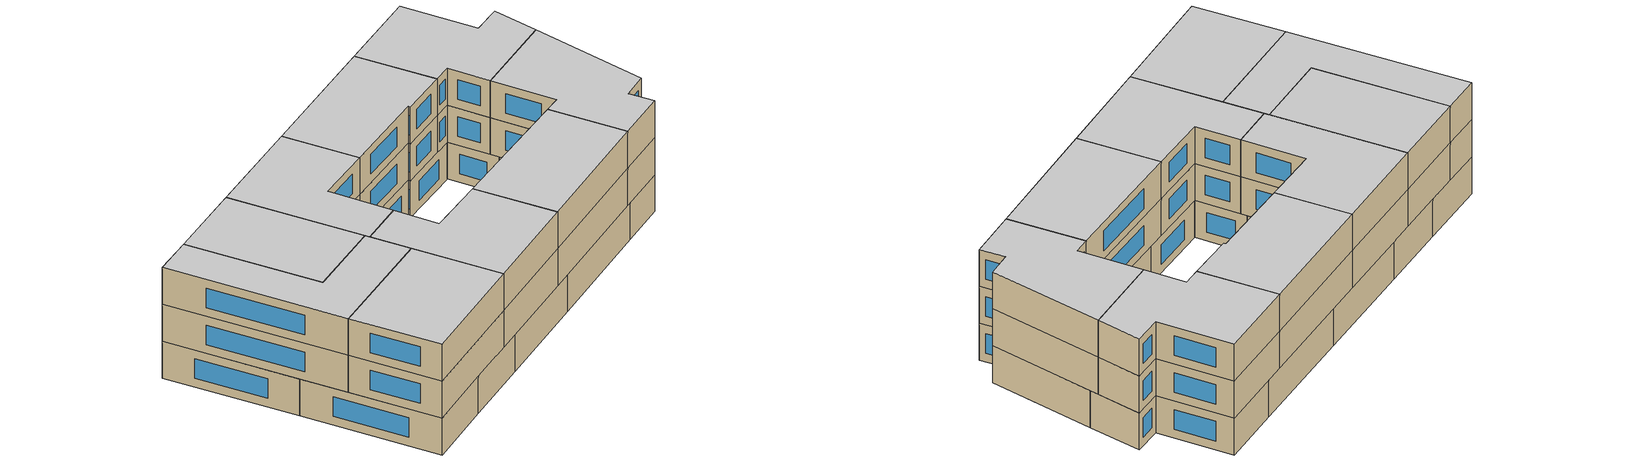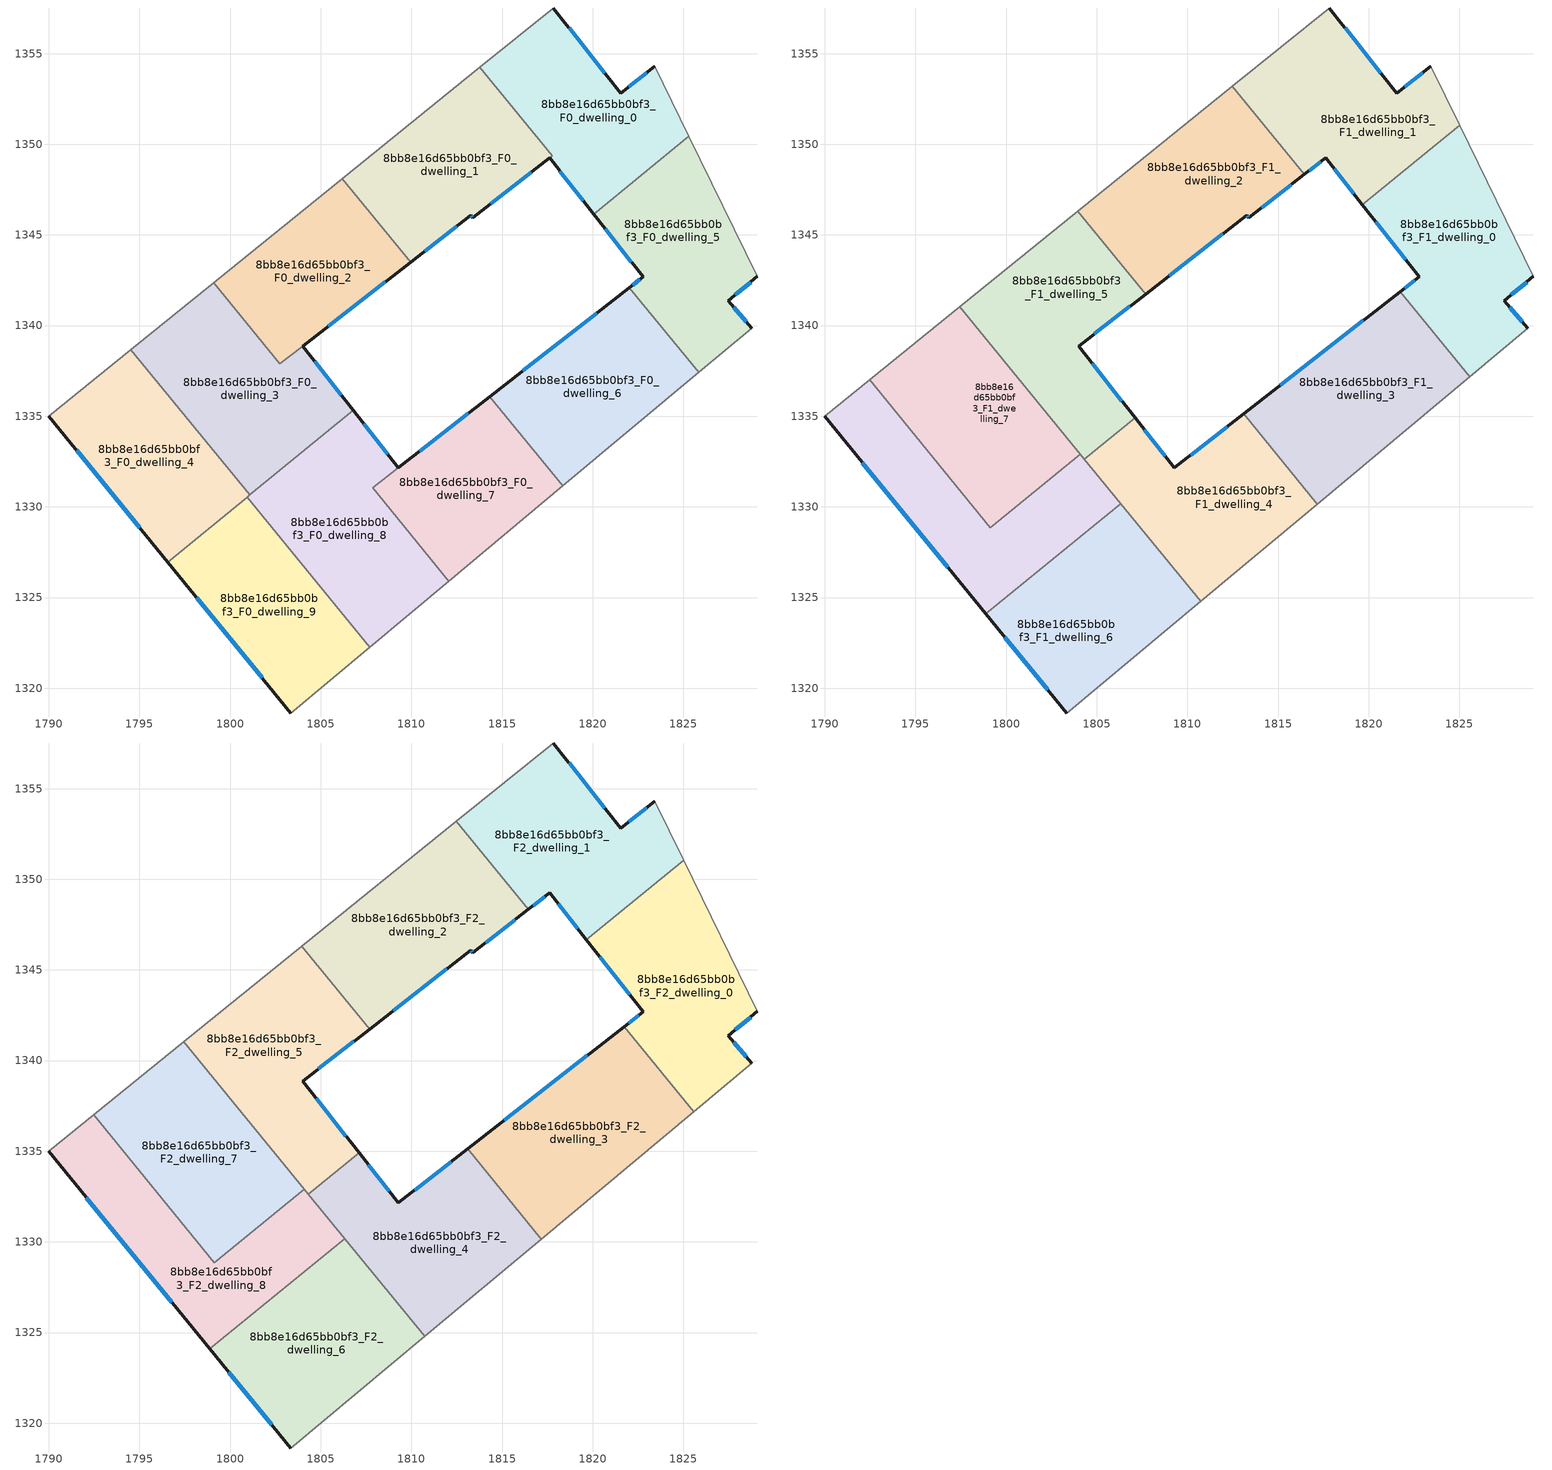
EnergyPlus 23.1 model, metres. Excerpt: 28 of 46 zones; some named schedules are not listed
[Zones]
8bb8e16d65bb0bf3_F0_dwelling_0
 floor ground (EU_floor_Construction): 1823.41,1354.31 1825.31,1350.44 1820.05,1346.15 1817.62,1349.25 1817.76,1349.35 1813.77,1354.24 1817.83,1357.51 1821.54,1352.82 z0
 wall outside (EU_wall_Construction): 1823.41,1354.31 1821.54,1352.82 1817.83,1357.51 / 1817.62,1349.25 1820.05,1346.15 z0:3
 wall to 8bb8e16d65bb0bf3_F0_dwelling_1 (EU_wall_Construction): 1813.77,1354.24 1817.76,1349.35 1817.62,1349.25 z0:3
 wall adiabatic (EU_wall_Construction): 1817.83,1357.51 1813.77,1354.24 / 1825.31,1350.44 1823.41,1354.31 z0:3
 wall to 8bb8e16d65bb0bf3_F0_dwelling_5 (EU_wall_Construction): 1820.05,1346.15 1825.31,1350.44 z0:3
 window (EU_Window_Construction): 1820.67,1353.92 1818.7,1356.41 / 1822.97,1353.96 1821.98,1353.17 / 1818.19,1348.52 1819.48,1346.88 z0.7:2.3
8bb8e16d65bb0bf3_F0_dwelling_1
 floor ground (EU_floor_Construction): 1813.77,1354.24 1817.76,1349.35 1817.62,1349.25 1813.38,1345.94 1813.27,1346.09 1809.96,1343.5 1806.2,1348.11 z0
 wall outside (EU_wall_Construction): 1809.96,1343.5 1813.27,1346.09 1813.38,1345.94 1817.62,1349.24 z0:3
 wall to 8bb8e16d65bb0bf3_F0_dwelling_2 (EU_wall_Construction): 1806.2,1348.11 1809.96,1343.5 z0:3
 wall adiabatic (EU_wall_Construction): 1813.77,1354.24 1806.2,1348.11 z0:3
 window (EU_Window_Construction): 1814.38,1346.71 1816.62,1348.47 / 1813.3,1346.05 1813.36,1345.97 / 1810.74,1344.11 1812.49,1345.48 z0.7:2.3
8bb8e16d65bb0bf3_F0_dwelling_2
 floor ground (EU_floor_Construction): 1806.2,1348.11 1809.96,1343.5 1804.01,1338.86 1802.75,1337.89 1799.09,1342.36 z0
 wall outside (EU_wall_Construction): 1804.01,1338.86 1809.96,1343.5 z0:3
 wall adiabatic (EU_wall_Construction): 1806.2,1348.11 1799.09,1342.36 z0:3
 wall to 8bb8e16d65bb0bf3_F0_dwelling_3 (EU_wall_Construction): 1799.09,1342.36 1802.75,1337.89 1804.01,1338.86 z0:3
 window (EU_Window_Construction): 1805.41,1339.95 1808.56,1342.41 z0.7:2.3
8bb8e16d65bb0bf3_F0_dwelling_3
 floor ground (EU_floor_Construction): 1804.01,1338.86 1806.8,1335.32 1801.09,1330.66 1794.53,1338.68 1799.09,1342.36 1802.75,1337.88 z0
 wall outside (EU_wall_Construction): 1806.8,1335.32 1804.01,1338.86 z0:3
 wall to 8bb8e16d65bb0bf3_F0_dwelling_4 (EU_wall_Construction): 1794.53,1338.68 1801.09,1330.66 z0:3
 wall adiabatic (EU_wall_Construction): 1799.09,1342.36 1794.53,1338.68 z0:3
 wall to 8bb8e16d65bb0bf3_F0_dwelling_8 (EU_wall_Construction): 1801.09,1330.66 1806.8,1335.32 z0:3
 window (EU_Window_Construction): 1806.14,1336.15 1804.66,1338.03 z0.7:2.3
 ceiling adiabatic (EU_roof_Construction): 1803.99,1333.03 1797.45,1341.03 1794.54,1338.68 1801.09,1330.66 z3
8bb8e16d65bb0bf3_F0_dwelling_4
 floor ground (EU_floor_Construction): 1794.53,1338.68 1801.09,1330.66 1800.94,1330.54 1796.56,1326.96 1789.99,1335 z0
 wall outside (EU_wall_Construction): 1789.99,1335 1796.56,1326.96 z0:3
 wall adiabatic (EU_wall_Construction): 1794.53,1338.68 1789.99,1335 z0:3
 wall to 8bb8e16d65bb0bf3_F0_dwelling_9 (EU_wall_Construction): 1796.56,1326.96 1800.94,1330.54 z0:3
 wall to 8bb8e16d65bb0bf3_F0_dwelling_8 (EU_wall_Construction): 1800.94,1330.54 1801.09,1330.66 z0:3
 window (EU_Window_Construction): 1791.53,1333.11 1795.02,1328.85 z0.7:2.3
8bb8e16d65bb0bf3_F0_dwelling_5
 floor ground (EU_floor_Construction): 1825.31,1350.44 1829.09,1342.71 1827.48,1341.37 1828.76,1339.84 1825.85,1337.41 1822.03,1342.09 1822.78,1342.68 1820.05,1346.15 z0
 wall outside (EU_wall_Construction): 1820.05,1346.15 1822.78,1342.68 1822.03,1342.09 / 1828.76,1339.84 1827.48,1341.37 1829.09,1342.71 z0:3
 wall to 8bb8e16d65bb0bf3_F0_dwelling_6 (EU_wall_Construction): 1822.03,1342.09 1825.85,1337.41 z0:3
 wall adiabatic (EU_wall_Construction): 1829.09,1342.71 1825.31,1350.44 / 1825.85,1337.41 1828.76,1339.84 z0:3
 window (EU_Window_Construction): 1822.6,1342.54 1822.2,1342.23 / 1820.69,1345.34 1822.14,1343.5 / 1827.86,1341.69 1828.71,1342.4 / 1828.46,1340.2 1827.78,1341.01 z0.7:2.3
8bb8e16d65bb0bf3_F0_dwelling_6
 floor ground (EU_floor_Construction): 1822.03,1342.09 1825.85,1337.41 1818.35,1331.15 1814.33,1336.08 z0
 wall outside (EU_wall_Construction): 1822.03,1342.09 1814.33,1336.08 z0:3
 wall adiabatic (EU_wall_Construction): 1818.35,1331.15 1825.85,1337.41 z0:3
 wall to 8bb8e16d65bb0bf3_F0_dwelling_7 (EU_wall_Construction): 1814.33,1336.08 1818.35,1331.15 z0:3
 window (EU_Window_Construction): 1820.22,1340.68 1816.13,1337.5 z0.7:2.3
8bb8e16d65bb0bf3_F0_dwelling_7
 floor ground (EU_floor_Construction): 1814.33,1336.08 1818.35,1331.15 1812.07,1325.9 1807.87,1331.04 z0
 wall outside (EU_wall_Construction): 1814.33,1336.08 1809.29,1332.15 z0:3
 wall to 8bb8e16d65bb0bf3_F0_dwelling_8 (EU_wall_Construction): 1809.29,1332.15 1807.87,1331.04 1812.07,1325.9 z0:3
 wall adiabatic (EU_wall_Construction): 1812.07,1325.9 1818.35,1331.15 z0:3
 window (EU_Window_Construction): 1813.14,1335.16 1810.47,1333.08 z0.7:2.3
8bb8e16d65bb0bf3_F0_dwelling_8
 floor ground (EU_floor_Construction): 1809.29,1332.15 1807.87,1331.04 1812.07,1325.9 1807.7,1322.26 1800.94,1330.54 1806.8,1335.32 z0
 wall outside (EU_wall_Construction): 1809.29,1332.15 1806.8,1335.32 z0:3
 wall adiabatic (EU_wall_Construction): 1807.7,1322.26 1812.07,1325.9 z0:3
 wall to 8bb8e16d65bb0bf3_F0_dwelling_9 (EU_wall_Construction): 1800.94,1330.54 1807.7,1322.26 z0:3
 window (EU_Window_Construction): 1808.7,1332.9 1807.38,1334.58 z0.7:2.3
 ceiling adiabatic (EU_roof_Construction): 1806.32,1330.18 1803.99,1333.03 1800.94,1330.54 1803.27,1327.69 z3
8bb8e16d65bb0bf3_F0_dwelling_9
 floor ground (EU_floor_Construction): 1800.94,1330.54 1807.7,1322.26 1803.36,1318.63 1796.56,1326.96 z0
 wall outside (EU_wall_Construction): 1796.56,1326.96 1803.36,1318.63 z0:3
 wall adiabatic (EU_wall_Construction): 1803.36,1318.63 1807.7,1322.26 z0:3
 window (EU_Window_Construction): 1798.16,1325 1801.76,1320.59 z0.7:2.3
8bb8e16d65bb0bf3_F1_dwelling_0
 floor to 8bb8e16d65bb0bf3_F0_dwelling_5 (EU_floor_Construction): 1825.31,1350.44 1829.09,1342.71 1827.48,1341.37 1828.76,1339.84 1825.85,1337.41 1822.03,1342.09 1822.78,1342.68 1820.05,1346.15 z3
 floor to 8bb8e16d65bb0bf3_F0_dwelling_0 (EU_floor_Construction): 1825.01,1351.05 1825.31,1350.44 1820.05,1346.15 1819.65,1346.67 z3
 floor to 8bb8e16d65bb0bf3_F0_dwelling_6 (EU_floor_Construction): 1822.03,1342.09 1825.85,1337.41 1825.57,1337.18 1821.74,1341.87 z3
 wall outside (EU_wall_Construction): 1828.76,1339.84 1827.48,1341.37 1829.09,1342.71 / 1819.65,1346.67 1822.78,1342.68 1821.74,1341.87 z3:6
 wall adiabatic (EU_wall_Construction): 1825.57,1337.18 1828.76,1339.84 / 1829.09,1342.71 1825.01,1351.05 z3:6
 wall to 8bb8e16d65bb0bf3_F1_dwelling_3 (EU_wall_Construction): 1821.74,1341.87 1825.57,1337.18 z3:6
 wall to 8bb8e16d65bb0bf3_F1_dwelling_1 (EU_wall_Construction): 1825.01,1351.05 1819.65,1346.67 z3:6
 window (EU_Window_Construction): 1828.46,1340.2 1827.78,1341.01 / 1822.54,1342.49 1821.98,1342.06 / 1820.38,1345.73 1822.04,1343.62 / 1827.86,1341.69 1828.71,1342.4 z3.7:5.3
8bb8e16d65bb0bf3_F1_dwelling_1
 floor to 8bb8e16d65bb0bf3_F0_dwelling_0 (EU_floor_Construction): 1823.41,1354.31 1825.01,1351.05 1819.65,1346.67 1817.62,1349.25 1817.76,1349.35 1813.77,1354.24 1817.83,1357.51 1821.54,1352.82 z3
 floor to 8bb8e16d65bb0bf3_F0_dwelling_1 (EU_floor_Construction): 1813.77,1354.24 1817.76,1349.35 1817.62,1349.24 1816.46,1348.34 1812.49,1353.19 z3
 wall outside (EU_wall_Construction): 1816.46,1348.34 1817.62,1349.25 1819.65,1346.67 / 1823.41,1354.31 1821.54,1352.82 1817.83,1357.51 z3:6
 wall to 8bb8e16d65bb0bf3_F1_dwelling_2 (EU_wall_Construction): 1812.49,1353.2 1816.46,1348.34 z3:6
 wall adiabatic (EU_wall_Construction): 1817.83,1357.51 1812.49,1353.2 / 1825.01,1351.05 1823.41,1354.31 z3:6
 window (EU_Window_Construction): 1818.1,1348.64 1819.17,1347.27 / 1816.73,1348.55 1817.35,1349.03 / 1820.67,1353.92 1818.7,1356.41 / 1822.97,1353.96 1821.98,1353.17 z3.7:5.3
8bb8e16d65bb0bf3_F1_dwelling_2
 floor to 8bb8e16d65bb0bf3_F0_dwelling_1 (EU_floor_Construction): 1812.49,1353.19 1816.46,1348.34 1813.38,1345.94 1813.27,1346.09 1809.96,1343.5 1806.2,1348.11 z3
 floor to 8bb8e16d65bb0bf3_F0_dwelling_2 (EU_floor_Construction): 1806.2,1348.11 1809.96,1343.5 1807.7,1341.74 1803.97,1346.3 z3
 wall outside (EU_wall_Construction): 1807.7,1341.74 1813.27,1346.09 1813.38,1345.94 1816.46,1348.34 z3:6
 wall to 8bb8e16d65bb0bf3_F1_dwelling_5 (EU_wall_Construction): 1803.97,1346.3 1807.7,1341.74 z3:6
 wall adiabatic (EU_wall_Construction): 1812.49,1353.2 1803.97,1346.3 z3:6
 window (EU_Window_Construction): 1814.1,1346.5 1815.73,1347.77 / 1813.3,1346.05 1813.36,1345.97 / 1809.01,1342.76 1811.96,1345.07 z3.7:5.3
8bb8e16d65bb0bf3_F1_dwelling_3
 floor to 8bb8e16d65bb0bf3_F0_dwelling_6 (EU_floor_Construction): 1821.74,1341.87 1825.57,1337.18 1818.35,1331.15 1814.33,1336.08 z3
 floor to 8bb8e16d65bb0bf3_F0_dwelling_7 (EU_floor_Construction): 1814.33,1336.08 1818.35,1331.15 1817.16,1330.15 1813.1,1335.13 z3
 wall outside (EU_wall_Construction): 1821.74,1341.87 1813.1,1335.13 z3:6
 wall adiabatic (EU_wall_Construction): 1817.16,1330.15 1825.57,1337.18 z3:6
 wall to 8bb8e16d65bb0bf3_F1_dwelling_4 (EU_wall_Construction): 1813.1,1335.13 1817.16,1330.15 z3:6
 window (EU_Window_Construction): 1819.71,1340.28 1815.13,1336.71 z3.7:5.3
8bb8e16d65bb0bf3_F1_dwelling_4
 floor to 8bb8e16d65bb0bf3_F0_dwelling_7 (EU_floor_Construction): 1813.1,1335.13 1817.16,1330.15 1812.07,1325.9 1807.87,1331.04 z3
 floor to 8bb8e16d65bb0bf3_F0_dwelling_8 (EU_floor_Construction): 1809.29,1332.15 1807.87,1331.04 1812.07,1325.9 1810.73,1324.78 1804.32,1332.62 1807.12,1334.91 z3
 wall outside (EU_wall_Construction): 1813.1,1335.13 1809.29,1332.15 1807.12,1334.91 z3:6
 wall adiabatic (EU_wall_Construction): 1810.73,1324.78 1817.16,1330.15 z3:6
 wall to 8bb8e16d65bb0bf3_F1_dwelling_5 (EU_wall_Construction): 1807.12,1334.91 1804.32,1332.62 z3:6
 wall to 8bb8e16d65bb0bf3_F1_dwelling_6 (EU_wall_Construction): 1806.32,1330.18 1810.73,1324.78 z3:6
 wall to 8bb8e16d65bb0bf3_F1_dwelling_8 (EU_wall_Construction): 1804.32,1332.62 1806.32,1330.18 z3:6
 window (EU_Window_Construction): 1808.78,1332.8 1807.63,1334.26 / 1812.2,1334.43 1810.18,1332.85 z3.7:5.3
8bb8e16d65bb0bf3_F1_dwelling_5
 floor to 8bb8e16d65bb0bf3_F0_dwelling_2 (EU_floor_Construction): 1803.97,1346.3 1807.7,1341.74 1804.01,1338.87 1802.75,1337.89 1799.09,1342.36 z3
 floor to 8bb8e16d65bb0bf3_F0_dwelling_3 (EU_floor_Construction): 1804.01,1338.86 1806.8,1335.32 1803.99,1333.03 1797.45,1341.03 1799.09,1342.36 1802.75,1337.88 z3
 floor to 8bb8e16d65bb0bf3_F0_dwelling_8 (EU_floor_Construction): 1806.8,1335.32 1807.12,1334.91 1804.32,1332.62 1803.99,1333.03 z3
 wall outside (EU_wall_Construction): 1807.12,1334.91 1804.01,1338.87 1807.7,1341.74 z3:6
 wall adiabatic (EU_wall_Construction): 1803.97,1346.3 1797.45,1341.03 z3:6
 wall to 8bb8e16d65bb0bf3_F1_dwelling_7 (EU_wall_Construction): 1797.45,1341.03 1804.09,1332.9 z3:6
 wall to 8bb8e16d65bb0bf3_F1_dwelling_8 (EU_wall_Construction): 1804.09,1332.9 1804.32,1332.62 z3:6
 window (EU_Window_Construction): 1806.39,1335.84 1804.74,1337.94 / 1804.88,1339.54 1806.83,1341.06 z3.7:5.3
8bb8e16d65bb0bf3_F1_dwelling_6
 floor to 8bb8e16d65bb0bf3_F0_dwelling_9 (EU_floor_Construction): 1803.27,1327.69 1807.7,1322.26 1803.36,1318.63 1798.89,1324.11 z3
 floor to 8bb8e16d65bb0bf3_F0_dwelling_8 (EU_floor_Construction): 1806.32,1330.18 1810.73,1324.78 1807.7,1322.26 1803.27,1327.69 z3
 wall outside (EU_wall_Construction): 1798.89,1324.11 1803.36,1318.63 z3:6
 wall to 8bb8e16d65bb0bf3_F1_dwelling_8 (EU_wall_Construction): 1806.32,1330.18 1798.89,1324.11 z3:6
 wall adiabatic (EU_wall_Construction): 1803.36,1318.63 1810.73,1324.78 z3:6
 window (EU_Window_Construction): 1799.94,1322.82 1802.31,1319.92 z3.7:5.3
8bb8e16d65bb0bf3_F1_dwelling_7
 floor to 8bb8e16d65bb0bf3_F0_dwelling_4 (EU_floor_Construction): 1794.54,1338.68 1801.09,1330.66 1800.94,1330.54 1799.03,1328.98 1792.47,1337.01 z3
 floor to 8bb8e16d65bb0bf3_F0_dwelling_9 (EU_floor_Construction): 1800.94,1330.54 1801.04,1330.41 1799.13,1328.85 1799.03,1328.98 z3
 floor adiabatic (EU_floor_Construction): 1797.45,1341.03 1804.09,1332.9 1801.04,1330.41 1800.94,1330.54 1801.09,1330.66 1794.54,1338.68 z3
 wall to 8bb8e16d65bb0bf3_F1_dwelling_8 (EU_wall_Construction): 1792.47,1337.01 1799.13,1328.85 1804.09,1332.9 z3:6
 wall adiabatic (EU_wall_Construction): 1797.45,1341.03 1792.47,1337.01 z3:6
8bb8e16d65bb0bf3_F1_dwelling_8
 floor to 8bb8e16d65bb0bf3_F0_dwelling_4 (EU_floor_Construction): 1792.47,1337.01 1799.03,1328.98 1796.56,1326.96 1789.99,1335 z3
 floor to 8bb8e16d65bb0bf3_F0_dwelling_9 (EU_floor_Construction): 1801.04,1330.41 1803.27,1327.69 1798.89,1324.11 1796.56,1326.96 1799.03,1328.98 1799.13,1328.85 z3
 floor adiabatic (EU_floor_Construction): 1804.09,1332.9 1806.32,1330.18 1803.27,1327.69 1801.04,1330.41 z3
 wall outside (EU_wall_Construction): 1789.99,1335 1798.89,1324.11 z3:6
 wall adiabatic (EU_wall_Construction): 1792.47,1337.01 1789.99,1335 z3:6
 window (EU_Window_Construction): 1792.08,1332.44 1796.8,1326.67 z3.7:5.3
8bb8e16d65bb0bf3_F2_dwelling_0
 floor to 8bb8e16d65bb0bf3_F1_dwelling_0 (EU_floor_Construction): 1825.01,1351.05 1829.09,1342.71 1827.48,1341.37 1828.76,1339.84 1825.57,1337.18 1821.74,1341.87 1822.78,1342.68 1819.65,1346.67 z6
 wall outside (EU_wall_Construction): 1828.76,1339.84 1827.48,1341.37 1829.09,1342.71 / 1819.65,1346.67 1822.78,1342.68 1821.74,1341.87 z6:9
 wall adiabatic (EU_wall_Construction): 1825.57,1337.18 1828.76,1339.84 / 1829.09,1342.71 1825.01,1351.05 z6:9
 wall to 8bb8e16d65bb0bf3_F2_dwelling_3 (EU_wall_Construction): 1821.74,1341.87 1825.57,1337.18 z6:9
 wall to 8bb8e16d65bb0bf3_F2_dwelling_1 (EU_wall_Construction): 1825.01,1351.05 1819.65,1346.67 z6:9
 window (EU_Window_Construction): 1828.46,1340.2 1827.78,1341.01 / 1822.54,1342.49 1821.98,1342.06 / 1820.38,1345.73 1822.04,1343.62 / 1827.86,1341.69 1828.71,1342.4 z6.7:8.3
 ceiling to 8bb8e16d65bb0bf3_F3_dwelling_0 (EU_floor_Construction): 1828.76,1339.84 1827.48,1341.37 1829.09,1342.71 1825.01,1351.05 1819.65,1346.67 1822.78,1342.68 1821.74,1341.87 1825.57,1337.18 z9
8bb8e16d65bb0bf3_F2_dwelling_1
 floor to 8bb8e16d65bb0bf3_F1_dwelling_1 (EU_floor_Construction): 1823.41,1354.31 1825.01,1351.05 1819.65,1346.67 1817.62,1349.25 1816.46,1348.34 1812.49,1353.2 1817.83,1357.51 1821.54,1352.82 z6
 wall outside (EU_wall_Construction): 1816.46,1348.34 1817.62,1349.25 1819.65,1346.67 / 1823.41,1354.31 1821.54,1352.82 1817.83,1357.51 z6:9
 wall to 8bb8e16d65bb0bf3_F2_dwelling_2 (EU_wall_Construction): 1812.49,1353.2 1816.46,1348.34 z6:9
 wall adiabatic (EU_wall_Construction): 1817.83,1357.51 1812.49,1353.2 / 1825.01,1351.05 1823.41,1354.31 z6:9
 window (EU_Window_Construction): 1818.1,1348.64 1819.17,1347.27 / 1816.73,1348.55 1817.35,1349.03 / 1820.67,1353.92 1818.7,1356.41 / 1822.97,1353.96 1821.98,1353.17 z6.7:8.3
 ceiling to 8bb8e16d65bb0bf3_F3_dwelling_1 (EU_floor_Construction): 1825.01,1351.05 1823.41,1354.31 1821.54,1352.82 1817.83,1357.51 1812.49,1353.2 1816.46,1348.34 1817.62,1349.25 1819.65,1346.67 z9
8bb8e16d65bb0bf3_F2_dwelling_2
 floor to 8bb8e16d65bb0bf3_F1_dwelling_2 (EU_floor_Construction): 1812.49,1353.2 1816.46,1348.34 1813.38,1345.94 1813.27,1346.09 1807.7,1341.74 1803.97,1346.3 z6
 wall outside (EU_wall_Construction): 1807.7,1341.74 1813.27,1346.09 1813.38,1345.94 1816.46,1348.34 z6:9
 wall to 8bb8e16d65bb0bf3_F2_dwelling_5 (EU_wall_Construction): 1803.97,1346.3 1807.7,1341.74 z6:9
 wall adiabatic (EU_wall_Construction): 1812.49,1353.2 1803.97,1346.3 z6:9
 window (EU_Window_Construction): 1814.1,1346.5 1815.73,1347.77 / 1813.3,1346.05 1813.36,1345.97 / 1809.01,1342.76 1811.96,1345.07 z6.7:8.3
 ceiling to 8bb8e16d65bb0bf3_F3_dwelling_2 (EU_floor_Construction): 1813.38,1345.94 1816.46,1348.34 1812.49,1353.2 1803.97,1346.3 1807.7,1341.74 1813.27,1346.09 z9
8bb8e16d65bb0bf3_F2_dwelling_3
 floor to 8bb8e16d65bb0bf3_F1_dwelling_3 (EU_floor_Construction): 1821.74,1341.87 1825.57,1337.18 1817.16,1330.15 1813.1,1335.13 z6
 wall outside (EU_wall_Construction): 1821.74,1341.87 1813.1,1335.13 z6:9
 wall adiabatic (EU_wall_Construction): 1817.16,1330.15 1825.57,1337.18 z6:9
 wall to 8bb8e16d65bb0bf3_F2_dwelling_4 (EU_wall_Construction): 1813.1,1335.13 1817.16,1330.15 z6:9
 window (EU_Window_Construction): 1819.71,1340.28 1815.13,1336.71 z6.7:8.3
 ceiling to 8bb8e16d65bb0bf3_F3_dwelling_3 (EU_floor_Construction): 1825.57,1337.18 1821.74,1341.87 1813.1,1335.13 1817.16,1330.15 z9
8bb8e16d65bb0bf3_F2_dwelling_4
 floor to 8bb8e16d65bb0bf3_F1_dwelling_4 (EU_floor_Construction): 1813.1,1335.13 1817.16,1330.15 1810.73,1324.78 1804.32,1332.62 1807.12,1334.91 1809.29,1332.15 z6
 wall outside (EU_wall_Construction): 1813.1,1335.13 1809.29,1332.15 1807.12,1334.91 z6:9
 wall adiabatic (EU_wall_Construction): 1810.73,1324.78 1817.16,1330.15 z6:9
 wall to 8bb8e16d65bb0bf3_F2_dwelling_5 (EU_wall_Construction): 1807.12,1334.91 1804.32,1332.62 z6:9
 wall to 8bb8e16d65bb0bf3_F2_dwelling_6 (EU_wall_Construction): 1806.32,1330.18 1810.73,1324.78 z6:9
 wall to 8bb8e16d65bb0bf3_F2_dwelling_8 (EU_wall_Construction): 1804.32,1332.62 1806.32,1330.18 z6:9
 window (EU_Window_Construction): 1808.78,1332.8 1807.63,1334.26 / 1812.2,1334.43 1810.18,1332.85 z6.7:8.3
 ceiling to 8bb8e16d65bb0bf3_F3_dwelling_4 (EU_floor_Construction): 1817.16,1330.15 1813.1,1335.13 1809.29,1332.15 1807.12,1334.91 1804.32,1332.62 1810.73,1324.78 z9
8bb8e16d65bb0bf3_F2_dwelling_5
 floor to 8bb8e16d65bb0bf3_F1_dwelling_5 (EU_floor_Construction): 1803.97,1346.3 1807.7,1341.74 1804.01,1338.87 1807.12,1334.91 1804.32,1332.62 1797.45,1341.03 z6
 wall outside (EU_wall_Construction): 1807.12,1334.91 1804.01,1338.87 1807.7,1341.74 z6:9
 wall adiabatic (EU_wall_Construction): 1803.97,1346.3 1797.45,1341.03 z6:9
 wall to 8bb8e16d65bb0bf3_F2_dwelling_7 (EU_wall_Construction): 1797.45,1341.03 1804.09,1332.9 z6:9
 wall to 8bb8e16d65bb0bf3_F2_dwelling_8 (EU_wall_Construction): 1804.09,1332.9 1804.32,1332.62 z6:9
 window (EU_Window_Construction): 1806.39,1335.84 1804.74,1337.94 / 1804.88,1339.54 1806.83,1341.06 z6.7:8.3
 ceiling to 8bb8e16d65bb0bf3_F3_dwelling_5 (EU_floor_Construction): 1807.12,1334.91 1804.01,1338.87 1807.7,1341.74 1803.97,1346.3 1797.45,1341.03 1804.32,1332.62 z9
8bb8e16d65bb0bf3_F2_dwelling_6
 floor to 8bb8e16d65bb0bf3_F1_dwelling_6 (EU_floor_Construction): 1806.32,1330.18 1810.73,1324.78 1803.36,1318.63 1798.89,1324.11 z6
 wall outside (EU_wall_Construction): 1798.89,1324.11 1803.36,1318.63 z6:9
 wall to 8bb8e16d65bb0bf3_F2_dwelling_8 (EU_wall_Construction): 1806.32,1330.18 1798.89,1324.11 z6:9
 wall adiabatic (EU_wall_Construction): 1803.36,1318.63 1810.73,1324.78 z6:9
 window (EU_Window_Construction): 1799.94,1322.82 1802.31,1319.92 z6.7:8.3
 ceiling to 8bb8e16d65bb0bf3_F3_dwelling_6 (EU_floor_Construction): 1810.73,1324.78 1806.32,1330.18 1798.89,1324.11 1803.36,1318.63 z9
8bb8e16d65bb0bf3_F2_dwelling_7
 floor to 8bb8e16d65bb0bf3_F1_dwelling_7 (EU_floor_Construction): 1797.45,1341.03 1804.09,1332.9 1799.13,1328.85 1792.47,1337.01 z6
 wall to 8bb8e16d65bb0bf3_F2_dwelling_8 (EU_wall_Construction): 1792.47,1337.01 1799.13,1328.85 1804.09,1332.9 z6:9
 wall adiabatic (EU_wall_Construction): 1797.45,1341.03 1792.47,1337.01 z6:9
 ceiling to 8bb8e16d65bb0bf3_F3_dwelling_7 (EU_floor_Construction): 1804.09,1332.9 1797.45,1341.03 1792.47,1337.01 1799.13,1328.85 z9
8bb8e16d65bb0bf3_F2_dwelling_8
 floor to 8bb8e16d65bb0bf3_F1_dwelling_8 (EU_floor_Construction): 1804.09,1332.9 1806.32,1330.18 1798.89,1324.11 1789.99,1335 1792.47,1337.01 1799.13,1328.85 z6
 wall outside (EU_wall_Construction): 1789.99,1335 1798.89,1324.11 z6:9
 wall adiabatic (EU_wall_Construction): 1792.47,1337.01 1789.99,1335 z6:9
 window (EU_Window_Construction): 1792.08,1332.44 1796.8,1326.67 z6.7:8.3
 ceiling to 8bb8e16d65bb0bf3_F3_dwelling_8 (EU_floor_Construction): 1806.32,1330.18 1804.09,1332.9 1799.13,1328.85 1792.47,1337.01 1789.99,1335 1798.89,1324.11 z9
[Building]
EU S2 Campaign: North Axis=0; Terrain=City; Solar Distribution=FullExterior
[Site:Location]
Budapest.Ferenc.Liszt.Intl.AP: Latitude=47.437; Longitude=19.256; Time Zone=1; Elevation=185
[SizingPeriod:WeatherFileDays]
AnnualSizingPeriod: Begin Month=1; Begin Day of Month=1; End Month=12; End Day of Month=31; Day of Week for Start Day=Monday; Use Weather File Daylight Saving Period=No; Use Weather File Rain and Snow Indicators=No
[MATERIAL]
EU_InternalMass_Material: Roughness=MediumRough; Thickness=0.1; Conductivity=1; Density=1800; Specific Heat=900; Thermal Absorptance=0.9; Solar Absorptance=0.7; Visible Absorptance=0.7
[MATERIAL:NOMASS] Roughness=MediumRough; Thermal Absorptance=0.9; Solar Absorptance=0.7; Visible Absorptance=0.7
Name | Thermal Resistance
EU_wall_NoMass | 0.832559
EU_roof_NoMass | 1.39638
EU_floor_NoMass | 0.872794
[WINDOWMATERIAL:SIMPLEGLAZINGSYSTEM]
EU_Window_SimpleGlazing: UFactor=2.79869; Solar Heat Gain Coefficient=0.75; Visible Transmittance=0.75
[CONSTRUCTION]
EU_wall_Construction: EU_wall_NoMass
EU_roof_Construction: EU_roof_NoMass
EU_floor_Construction: EU_floor_NoMass
EU_Window_Construction: EU_Window_SimpleGlazing
EU_InternalMass_Construction: EU_InternalMass_Material
[ZONE] Type=1; Multiplier=1; Ceiling Height=autocalculate; Floor Area=autocalculate; Part of Total Floor Area=Yes
Name | Volume
8bb8e16d65bb0bf3_F0_dwelling_0 | 184.377
8bb8e16d65bb0bf3_F1_dwelling_0; 8bb8e16d65bb0bf3_F2_dwelling_0 | 202.088
8bb8e16d65bb0bf3_F0_dwelling_1 | 179.382
8bb8e16d65bb0bf3_F1_dwelling_1; 8bb8e16d65bb0bf3_F2_dwelling_1 | 202.084
8bb8e16d65bb0bf3_F0_dwelling_2 | 160.781
8bb8e16d65bb0bf3_F1_dwelling_2; 8bb8e16d65bb0bf3_F2_dwelling_2 | 199.126
8bb8e16d65bb0bf3_F0_dwelling_3 | 202.944
8bb8e16d65bb0bf3_F1_dwelling_3; 8bb8e16d65bb0bf3_F2_dwelling_3 | 205.076
8bb8e16d65bb0bf3_F0_dwelling_4 | 181.896
8bb8e16d65bb0bf3_F1_dwelling_4; 8bb8e16d65bb0bf3_F2_dwelling_4 | 202.077
8bb8e16d65bb0bf3_F0_dwelling_5 | 181.879
8bb8e16d65bb0bf3_F1_dwelling_5; 8bb8e16d65bb0bf3_F2_dwelling_5 | 202.067
8bb8e16d65bb0bf3_F0_dwelling_6 | 181.886
8bb8e16d65bb0bf3_F1_dwelling_6; 8bb8e16d65bb0bf3_F2_dwelling_6 | 202.078
8bb8e16d65bb0bf3_F0_dwelling_7 | 159.771
8bb8e16d65bb0bf3_F1_dwelling_7; 8bb8e16d65bb0bf3_F2_dwelling_7 | 202.101
8bb8e16d65bb0bf3_F0_dwelling_8 | 203.969
8bb8e16d65bb0bf3_F1_dwelling_8; 8bb8e16d65bb0bf3_F2_dwelling_8 | 202.098
8bb8e16d65bb0bf3_F0_dwelling_9 | 181.892
[INTERNALMASS] Construction=EU_InternalMass_Construction
Name | Zone or ZoneList | Surface Area
8bb8e16d65bb0bf3_F0_dwelling_0_EU_InternalMass | 8bb8e16d65bb0bf3_F0_dwelling_0 | 61.4603
8bb8e16d65bb0bf3_F0_dwelling_1_EU_InternalMass | 8bb8e16d65bb0bf3_F0_dwelling_1 | 59.7947
8bb8e16d65bb0bf3_F0_dwelling_2_EU_InternalMass | 8bb8e16d65bb0bf3_F0_dwelling_2 | 53.5928
8bb8e16d65bb0bf3_F0_dwelling_3_EU_InternalMass | 8bb8e16d65bb0bf3_F0_dwelling_3 | 67.6462
8bb8e16d65bb0bf3_F0_dwelling_4_EU_InternalMass | 8bb8e16d65bb0bf3_F0_dwelling_4 | 60.632
8bb8e16d65bb0bf3_F0_dwelling_5_EU_InternalMass | 8bb8e16d65bb0bf3_F0_dwelling_5 | 60.6263
8bb8e16d65bb0bf3_F0_dwelling_6_EU_InternalMass | 8bb8e16d65bb0bf3_F0_dwelling_6 | 60.6286
8bb8e16d65bb0bf3_F0_dwelling_7_EU_InternalMass | 8bb8e16d65bb0bf3_F0_dwelling_7 | 53.2585
8bb8e16d65bb0bf3_F0_dwelling_8_EU_InternalMass | 8bb8e16d65bb0bf3_F0_dwelling_8 | 67.9904
8bb8e16d65bb0bf3_F0_dwelling_9_EU_InternalMass | 8bb8e16d65bb0bf3_F0_dwelling_9 | 60.6306
8bb8e16d65bb0bf3_F1_dwelling_0_EU_InternalMass | 8bb8e16d65bb0bf3_F1_dwelling_0 | 67.362
8bb8e16d65bb0bf3_F1_dwelling_1_EU_InternalMass | 8bb8e16d65bb0bf3_F1_dwelling_1 | 67.3599
8bb8e16d65bb0bf3_F1_dwelling_2_EU_InternalMass | 8bb8e16d65bb0bf3_F1_dwelling_2 | 66.3752
8bb8e16d65bb0bf3_F1_dwelling_3_EU_InternalMass | 8bb8e16d65bb0bf3_F1_dwelling_3 | 68.3549
8bb8e16d65bb0bf3_F1_dwelling_4_EU_InternalMass | 8bb8e16d65bb0bf3_F1_dwelling_4 | 67.3583
8bb8e16d65bb0bf3_F1_dwelling_5_EU_InternalMass | 8bb8e16d65bb0bf3_F1_dwelling_5 | 67.3553
8bb8e16d65bb0bf3_F1_dwelling_6_EU_InternalMass | 8bb8e16d65bb0bf3_F1_dwelling_6 | 67.362
8bb8e16d65bb0bf3_F1_dwelling_7_EU_InternalMass | 8bb8e16d65bb0bf3_F1_dwelling_7 | 67.3665
8bb8e16d65bb0bf3_F1_dwelling_8_EU_InternalMass | 8bb8e16d65bb0bf3_F1_dwelling_8 | 67.366
8bb8e16d65bb0bf3_F2_dwelling_0_EU_InternalMass | 8bb8e16d65bb0bf3_F2_dwelling_0 | 67.362
8bb8e16d65bb0bf3_F2_dwelling_1_EU_InternalMass | 8bb8e16d65bb0bf3_F2_dwelling_1 | 67.3599
8bb8e16d65bb0bf3_F2_dwelling_2_EU_InternalMass | 8bb8e16d65bb0bf3_F2_dwelling_2 | 66.3752
8bb8e16d65bb0bf3_F2_dwelling_3_EU_InternalMass | 8bb8e16d65bb0bf3_F2_dwelling_3 | 68.3549
8bb8e16d65bb0bf3_F2_dwelling_4_EU_InternalMass | 8bb8e16d65bb0bf3_F2_dwelling_4 | 67.3583
8bb8e16d65bb0bf3_F2_dwelling_5_EU_InternalMass | 8bb8e16d65bb0bf3_F2_dwelling_5 | 67.3553
8bb8e16d65bb0bf3_F2_dwelling_6_EU_InternalMass | 8bb8e16d65bb0bf3_F2_dwelling_6 | 67.362
8bb8e16d65bb0bf3_F2_dwelling_7_EU_InternalMass | 8bb8e16d65bb0bf3_F2_dwelling_7 | 67.3665
8bb8e16d65bb0bf3_F2_dwelling_8_EU_InternalMass | 8bb8e16d65bb0bf3_F2_dwelling_8 | 67.366
[OTHEREQUIPMENT] Fuel Type=Electricity; Design Level Calculation Method=Watts/Area; Power per Zone Floor Area=1; Fraction Latent=0; Fraction Radiant=0; Fraction Lost=0; Carbon Dioxide Generation Rate=0; EndUse Subcategory=EU_Step8_InternalGains
Name | Zone or ZoneList or Space or SpaceList | Schedule
EU_Step8_InternalGain_8bb8e16d65bb0bf3_F0_dwelling_0_f000 | 8bb8e16d65bb0bf3_F0_dwelling_0 | EU_Step8_GainSchedule_8bb8e16d65bb0bf3_F0_dwelling_0_f000
EU_Step8_InternalGain_8bb8e16d65bb0bf3_F0_dwelling_1_f000 | 8bb8e16d65bb0bf3_F0_dwelling_1 | EU_Step8_GainSchedule_8bb8e16d65bb0bf3_F0_dwelling_1_f000
EU_Step8_InternalGain_8bb8e16d65bb0bf3_F0_dwelling_2_f000 | 8bb8e16d65bb0bf3_F0_dwelling_2 | EU_Step8_GainSchedule_8bb8e16d65bb0bf3_F0_dwelling_2_f000
EU_Step8_InternalGain_8bb8e16d65bb0bf3_F0_dwelling_3_f000 | 8bb8e16d65bb0bf3_F0_dwelling_3 | EU_Step8_GainSchedule_8bb8e16d65bb0bf3_F0_dwelling_3_f000
EU_Step8_InternalGain_8bb8e16d65bb0bf3_F0_dwelling_4_f000 | 8bb8e16d65bb0bf3_F0_dwelling_4 | EU_Step8_GainSchedule_8bb8e16d65bb0bf3_F0_dwelling_4_f000
EU_Step8_InternalGain_8bb8e16d65bb0bf3_F0_dwelling_5_f000 | 8bb8e16d65bb0bf3_F0_dwelling_5 | EU_Step8_GainSchedule_8bb8e16d65bb0bf3_F0_dwelling_5_f000
EU_Step8_InternalGain_8bb8e16d65bb0bf3_F0_dwelling_6_f000 | 8bb8e16d65bb0bf3_F0_dwelling_6 | EU_Step8_GainSchedule_8bb8e16d65bb0bf3_F0_dwelling_6_f000
EU_Step8_InternalGain_8bb8e16d65bb0bf3_F0_dwelling_7_f000 | 8bb8e16d65bb0bf3_F0_dwelling_7 | EU_Step8_GainSchedule_8bb8e16d65bb0bf3_F0_dwelling_7_f000
EU_Step8_InternalGain_8bb8e16d65bb0bf3_F0_dwelling_8_f000 | 8bb8e16d65bb0bf3_F0_dwelling_8 | EU_Step8_GainSchedule_8bb8e16d65bb0bf3_F0_dwelling_8_f000
EU_Step8_InternalGain_8bb8e16d65bb0bf3_F0_dwelling_9_f000 | 8bb8e16d65bb0bf3_F0_dwelling_9 | EU_Step8_GainSchedule_8bb8e16d65bb0bf3_F0_dwelling_9_f000
EU_Step8_InternalGain_8bb8e16d65bb0bf3_F1_dwelling_0_f000 | 8bb8e16d65bb0bf3_F1_dwelling_0 | EU_Step8_GainSchedule_8bb8e16d65bb0bf3_F1_dwelling_0_f000
EU_Step8_InternalGain_8bb8e16d65bb0bf3_F1_dwelling_1_f000 | 8bb8e16d65bb0bf3_F1_dwelling_1 | EU_Step8_GainSchedule_8bb8e16d65bb0bf3_F1_dwelling_1_f000
EU_Step8_InternalGain_8bb8e16d65bb0bf3_F1_dwelling_2_f000 | 8bb8e16d65bb0bf3_F1_dwelling_2 | EU_Step8_GainSchedule_8bb8e16d65bb0bf3_F1_dwelling_2_f000
EU_Step8_InternalGain_8bb8e16d65bb0bf3_F1_dwelling_3_f000 | 8bb8e16d65bb0bf3_F1_dwelling_3 | EU_Step8_GainSchedule_8bb8e16d65bb0bf3_F1_dwelling_3_f000
EU_Step8_InternalGain_8bb8e16d65bb0bf3_F1_dwelling_4_f000 | 8bb8e16d65bb0bf3_F1_dwelling_4 | EU_Step8_GainSchedule_8bb8e16d65bb0bf3_F1_dwelling_4_f000
EU_Step8_InternalGain_8bb8e16d65bb0bf3_F1_dwelling_5_f000 | 8bb8e16d65bb0bf3_F1_dwelling_5 | EU_Step8_GainSchedule_8bb8e16d65bb0bf3_F1_dwelling_5_f000
EU_Step8_InternalGain_8bb8e16d65bb0bf3_F1_dwelling_6_f000 | 8bb8e16d65bb0bf3_F1_dwelling_6 | EU_Step8_GainSchedule_8bb8e16d65bb0bf3_F1_dwelling_6_f000
EU_Step8_InternalGain_8bb8e16d65bb0bf3_F1_dwelling_7_f000 | 8bb8e16d65bb0bf3_F1_dwelling_7 | EU_Step8_GainSchedule_8bb8e16d65bb0bf3_F1_dwelling_7_f000
EU_Step8_InternalGain_8bb8e16d65bb0bf3_F1_dwelling_8_f000 | 8bb8e16d65bb0bf3_F1_dwelling_8 | EU_Step8_GainSchedule_8bb8e16d65bb0bf3_F1_dwelling_8_f000
EU_Step8_InternalGain_8bb8e16d65bb0bf3_F2_dwelling_0_f000 | 8bb8e16d65bb0bf3_F2_dwelling_0 | EU_Step8_GainSchedule_8bb8e16d65bb0bf3_F2_dwelling_0_f000
EU_Step8_InternalGain_8bb8e16d65bb0bf3_F2_dwelling_1_f000 | 8bb8e16d65bb0bf3_F2_dwelling_1 | EU_Step8_GainSchedule_8bb8e16d65bb0bf3_F2_dwelling_1_f000
EU_Step8_InternalGain_8bb8e16d65bb0bf3_F2_dwelling_2_f000 | 8bb8e16d65bb0bf3_F2_dwelling_2 | EU_Step8_GainSchedule_8bb8e16d65bb0bf3_F2_dwelling_2_f000
EU_Step8_InternalGain_8bb8e16d65bb0bf3_F2_dwelling_3_f000 | 8bb8e16d65bb0bf3_F2_dwelling_3 | EU_Step8_GainSchedule_8bb8e16d65bb0bf3_F2_dwelling_3_f000
EU_Step8_InternalGain_8bb8e16d65bb0bf3_F2_dwelling_4_f000 | 8bb8e16d65bb0bf3_F2_dwelling_4 | EU_Step8_GainSchedule_8bb8e16d65bb0bf3_F2_dwelling_4_f000
EU_Step8_InternalGain_8bb8e16d65bb0bf3_F2_dwelling_5_f000 | 8bb8e16d65bb0bf3_F2_dwelling_5 | EU_Step8_GainSchedule_8bb8e16d65bb0bf3_F2_dwelling_5_f000
EU_Step8_InternalGain_8bb8e16d65bb0bf3_F2_dwelling_6_f000 | 8bb8e16d65bb0bf3_F2_dwelling_6 | EU_Step8_GainSchedule_8bb8e16d65bb0bf3_F2_dwelling_6_f000
EU_Step8_InternalGain_8bb8e16d65bb0bf3_F2_dwelling_7_f000 | 8bb8e16d65bb0bf3_F2_dwelling_7 | EU_Step8_GainSchedule_8bb8e16d65bb0bf3_F2_dwelling_7_f000
EU_Step8_InternalGain_8bb8e16d65bb0bf3_F2_dwelling_8_f000 | 8bb8e16d65bb0bf3_F2_dwelling_8 | EU_Step8_GainSchedule_8bb8e16d65bb0bf3_F2_dwelling_8_f000
[ZONEVENTILATION:DESIGNFLOWRATE] Schedule=EU_AlwaysOn; Design Flow Rate Calculation Method=AirChanges/Hour; Air Changes per Hour=0.475469; Ventilation Type=Natural; Fan Pressure Rise=0; Fan Total Efficiency=1; Constant Term Coefficient=1; Temperature Term Coefficient=0; Velocity Term Coefficient=0; Velocity Squared Term Coefficient=0; Minimum Indoor Temperature=-100; Maximum Indoor Temperature=100; Delta Temperature=-100; Minimum Outdoor Temperature=-100; Maximum Outdoor Temperature=100; Maximum Wind Speed=40
Name | Zone or ZoneList or Space or SpaceList
EU_ConstantAir_8bb8e16d65bb0bf3_F0_dwelling_0 | 8bb8e16d65bb0bf3_F0_dwelling_0
EU_ConstantAir_8bb8e16d65bb0bf3_F0_dwelling_1 | 8bb8e16d65bb0bf3_F0_dwelling_1
EU_ConstantAir_8bb8e16d65bb0bf3_F0_dwelling_2 | 8bb8e16d65bb0bf3_F0_dwelling_2
EU_ConstantAir_8bb8e16d65bb0bf3_F0_dwelling_3 | 8bb8e16d65bb0bf3_F0_dwelling_3
EU_ConstantAir_8bb8e16d65bb0bf3_F0_dwelling_4 | 8bb8e16d65bb0bf3_F0_dwelling_4
EU_ConstantAir_8bb8e16d65bb0bf3_F0_dwelling_5 | 8bb8e16d65bb0bf3_F0_dwelling_5
EU_ConstantAir_8bb8e16d65bb0bf3_F0_dwelling_6 | 8bb8e16d65bb0bf3_F0_dwelling_6
EU_ConstantAir_8bb8e16d65bb0bf3_F0_dwelling_7 | 8bb8e16d65bb0bf3_F0_dwelling_7
EU_ConstantAir_8bb8e16d65bb0bf3_F0_dwelling_8 | 8bb8e16d65bb0bf3_F0_dwelling_8
EU_ConstantAir_8bb8e16d65bb0bf3_F0_dwelling_9 | 8bb8e16d65bb0bf3_F0_dwelling_9
EU_ConstantAir_8bb8e16d65bb0bf3_F1_dwelling_0 | 8bb8e16d65bb0bf3_F1_dwelling_0
EU_ConstantAir_8bb8e16d65bb0bf3_F1_dwelling_1 | 8bb8e16d65bb0bf3_F1_dwelling_1
EU_ConstantAir_8bb8e16d65bb0bf3_F1_dwelling_2 | 8bb8e16d65bb0bf3_F1_dwelling_2
EU_ConstantAir_8bb8e16d65bb0bf3_F1_dwelling_3 | 8bb8e16d65bb0bf3_F1_dwelling_3
EU_ConstantAir_8bb8e16d65bb0bf3_F1_dwelling_4 | 8bb8e16d65bb0bf3_F1_dwelling_4
EU_ConstantAir_8bb8e16d65bb0bf3_F1_dwelling_5 | 8bb8e16d65bb0bf3_F1_dwelling_5
EU_ConstantAir_8bb8e16d65bb0bf3_F1_dwelling_6 | 8bb8e16d65bb0bf3_F1_dwelling_6
EU_ConstantAir_8bb8e16d65bb0bf3_F1_dwelling_7 | 8bb8e16d65bb0bf3_F1_dwelling_7
EU_ConstantAir_8bb8e16d65bb0bf3_F1_dwelling_8 | 8bb8e16d65bb0bf3_F1_dwelling_8
EU_ConstantAir_8bb8e16d65bb0bf3_F2_dwelling_0 | 8bb8e16d65bb0bf3_F2_dwelling_0
EU_ConstantAir_8bb8e16d65bb0bf3_F2_dwelling_1 | 8bb8e16d65bb0bf3_F2_dwelling_1
EU_ConstantAir_8bb8e16d65bb0bf3_F2_dwelling_2 | 8bb8e16d65bb0bf3_F2_dwelling_2
EU_ConstantAir_8bb8e16d65bb0bf3_F2_dwelling_3 | 8bb8e16d65bb0bf3_F2_dwelling_3
EU_ConstantAir_8bb8e16d65bb0bf3_F2_dwelling_4 | 8bb8e16d65bb0bf3_F2_dwelling_4
EU_ConstantAir_8bb8e16d65bb0bf3_F2_dwelling_5 | 8bb8e16d65bb0bf3_F2_dwelling_5
EU_ConstantAir_8bb8e16d65bb0bf3_F2_dwelling_6 | 8bb8e16d65bb0bf3_F2_dwelling_6
EU_ConstantAir_8bb8e16d65bb0bf3_F2_dwelling_7 | 8bb8e16d65bb0bf3_F2_dwelling_7
EU_ConstantAir_8bb8e16d65bb0bf3_F2_dwelling_8 | 8bb8e16d65bb0bf3_F2_dwelling_8
[HVACTEMPLATE:ZONE:IDEALLOADSAIRSYSTEM] System Availability Schedule=EU_AlwaysOn; Maximum Heating Supply Air Temperature=50; Minimum Cooling Supply Air Temperature=13; Maximum Heating Supply Air Humidity Ratio=0.0156; Minimum Cooling Supply Air Humidity Ratio=0.0077; Heating Limit=NoLimit; Cooling Limit=NoLimit; Heating Availability Schedule=EU_AlwaysOn; Cooling Availability Schedule=EU_CoolingOff; Dehumidification Control Type=ConstantSensibleHeatRatio; Cooling Sensible Heat Ratio=0.7; Dehumidification Setpoint=60; Humidification Control Type=None; Humidification Setpoint=30; Outdoor Air Method=None; Outdoor Air Flow Rate per Person=0.00944; Outdoor Air Flow Rate per Zone Floor Area=0; Outdoor Air Flow Rate per Zone=0; Demand Controlled Ventilation Type=None; Outdoor Air Economizer Type=NoEconomizer; Heat Recovery Type=None; Sensible Heat Recovery Effectiveness=0.7; Latent Heat Recovery Effectiveness=0.65
Name | Template Thermostat
8bb8e16d65bb0bf3_F0_dwelling_0 | EU_HeatOnly_8bb8e16d65bb0bf3_F0_dwelling_0
8bb8e16d65bb0bf3_F0_dwelling_1 | EU_HeatOnly_8bb8e16d65bb0bf3_F0_dwelling_1
8bb8e16d65bb0bf3_F0_dwelling_2 | EU_HeatOnly_8bb8e16d65bb0bf3_F0_dwelling_2
8bb8e16d65bb0bf3_F0_dwelling_3 | EU_HeatOnly_8bb8e16d65bb0bf3_F0_dwelling_3
8bb8e16d65bb0bf3_F0_dwelling_4 | EU_HeatOnly_8bb8e16d65bb0bf3_F0_dwelling_4
8bb8e16d65bb0bf3_F0_dwelling_5 | EU_HeatOnly_8bb8e16d65bb0bf3_F0_dwelling_5
8bb8e16d65bb0bf3_F0_dwelling_6 | EU_HeatOnly_8bb8e16d65bb0bf3_F0_dwelling_6
8bb8e16d65bb0bf3_F0_dwelling_7 | EU_HeatOnly_8bb8e16d65bb0bf3_F0_dwelling_7
8bb8e16d65bb0bf3_F0_dwelling_8 | EU_HeatOnly_8bb8e16d65bb0bf3_F0_dwelling_8
8bb8e16d65bb0bf3_F0_dwelling_9 | EU_HeatOnly_8bb8e16d65bb0bf3_F0_dwelling_9
8bb8e16d65bb0bf3_F1_dwelling_0 | EU_HeatOnly_8bb8e16d65bb0bf3_F1_dwelling_0
8bb8e16d65bb0bf3_F1_dwelling_1 | EU_HeatOnly_8bb8e16d65bb0bf3_F1_dwelling_1
8bb8e16d65bb0bf3_F1_dwelling_2 | EU_HeatOnly_8bb8e16d65bb0bf3_F1_dwelling_2
8bb8e16d65bb0bf3_F1_dwelling_3 | EU_HeatOnly_8bb8e16d65bb0bf3_F1_dwelling_3
8bb8e16d65bb0bf3_F1_dwelling_4 | EU_HeatOnly_8bb8e16d65bb0bf3_F1_dwelling_4
8bb8e16d65bb0bf3_F1_dwelling_5 | EU_HeatOnly_8bb8e16d65bb0bf3_F1_dwelling_5
8bb8e16d65bb0bf3_F1_dwelling_6 | EU_HeatOnly_8bb8e16d65bb0bf3_F1_dwelling_6
8bb8e16d65bb0bf3_F1_dwelling_7 | EU_HeatOnly_8bb8e16d65bb0bf3_F1_dwelling_7
8bb8e16d65bb0bf3_F1_dwelling_8 | EU_HeatOnly_8bb8e16d65bb0bf3_F1_dwelling_8
8bb8e16d65bb0bf3_F2_dwelling_0 | EU_HeatOnly_8bb8e16d65bb0bf3_F2_dwelling_0
8bb8e16d65bb0bf3_F2_dwelling_1 | EU_HeatOnly_8bb8e16d65bb0bf3_F2_dwelling_1
8bb8e16d65bb0bf3_F2_dwelling_2 | EU_HeatOnly_8bb8e16d65bb0bf3_F2_dwelling_2
8bb8e16d65bb0bf3_F2_dwelling_3 | EU_HeatOnly_8bb8e16d65bb0bf3_F2_dwelling_3
8bb8e16d65bb0bf3_F2_dwelling_4 | EU_HeatOnly_8bb8e16d65bb0bf3_F2_dwelling_4
8bb8e16d65bb0bf3_F2_dwelling_5 | EU_HeatOnly_8bb8e16d65bb0bf3_F2_dwelling_5
8bb8e16d65bb0bf3_F2_dwelling_6 | EU_HeatOnly_8bb8e16d65bb0bf3_F2_dwelling_6
8bb8e16d65bb0bf3_F2_dwelling_7 | EU_HeatOnly_8bb8e16d65bb0bf3_F2_dwelling_7
8bb8e16d65bb0bf3_F2_dwelling_8 | EU_HeatOnly_8bb8e16d65bb0bf3_F2_dwelling_8
[SIZING:ZONE] Zone Cooling Design Supply Air Temperature Input Method=SupplyAirTemperature; Zone Cooling Design Supply Air Temperature=13; Zone Heating Design Supply Air Temperature Input Method=SupplyAirTemperature; Zone Heating Design Supply Air Temperature=50; Zone Cooling Design Supply Air Humidity Ratio=0.008; Zone Heating Design Supply Air Humidity Ratio=0.008; Cooling Design Air Flow Method=DesignDay; Cooling Design Air Flow Rate=0; Cooling Minimum Air Flow per Zone Floor Area=0.000762; Cooling Minimum Air Flow=0; Cooling Minimum Air Flow Fraction=0.2; Heating Design Air Flow Method=DesignDay; Heating Design Air Flow Rate=0; Heating Maximum Air Flow per Zone Floor Area=0.002032; Heating Maximum Air Flow=0.141576; Heating Maximum Air Flow Fraction=0.3; Account for Dedicated Outdoor Air System=No; Dedicated Outdoor Air System Control Strategy=NeutralSupplyAir; Dedicated Outdoor Air Low Setpoint Temperature for Design=autosize; Dedicated Outdoor Air High Setpoint Temperature for Design=autosize; Zone Load Sizing Method=Sensible Load Only No Latent Load; Zone Latent Cooling Design Supply Air Humidity Ratio Input Method=HumidityRatioDifference; Zone Cooling Design Supply Air Humidity Ratio Difference=0.005; Zone Latent Heating Design Supply Air Humidity Ratio Input Method=HumidityRatioDifference; Zone Humidification Design Supply Air Humidity Ratio Difference=0.005
8bb8e16d65bb0bf3_F0_dwelling_0; 8bb8e16d65bb0bf3_F0_dwelling_1; 8bb8e16d65bb0bf3_F0_dwelling_2; 8bb8e16d65bb0bf3_F0_dwelling_3; 8bb8e16d65bb0bf3_F0_dwelling_4; 8bb8e16d65bb0bf3_F0_dwelling_5; 8bb8e16d65bb0bf3_F0_dwelling_6; 8bb8e16d65bb0bf3_F0_dwelling_7; 8bb8e16d65bb0bf3_F0_dwelling_8; 8bb8e16d65bb0bf3_F0_dwelling_9; 8bb8e16d65bb0bf3_F1_dwelling_0; 8bb8e16d65bb0bf3_F1_dwelling_1; 8bb8e16d65bb0bf3_F1_dwelling_2; 8bb8e16d65bb0bf3_F1_dwelling_3; 8bb8e16d65bb0bf3_F1_dwelling_4; 8bb8e16d65bb0bf3_F1_dwelling_5; 8bb8e16d65bb0bf3_F1_dwelling_6; 8bb8e16d65bb0bf3_F1_dwelling_7; 8bb8e16d65bb0bf3_F1_dwelling_8; 8bb8e16d65bb0bf3_F2_dwelling_0; 8bb8e16d65bb0bf3_F2_dwelling_1; 8bb8e16d65bb0bf3_F2_dwelling_2; 8bb8e16d65bb0bf3_F2_dwelling_3; 8bb8e16d65bb0bf3_F2_dwelling_4; 8bb8e16d65bb0bf3_F2_dwelling_5; 8bb8e16d65bb0bf3_F2_dwelling_6; 8bb8e16d65bb0bf3_F2_dwelling_7; 8bb8e16d65bb0bf3_F2_dwelling_8
[SCHEDULE:FILE] Column Number=1; Rows to Skip at Top=0; Number of Hours of Data=8760; Column Separator=Comma; Interpolate to Timestep=No; Minutes per Item=60; Adjust Schedule for Daylight Savings=Yes
Name | File
EU_Step8_GainSchedule_8bb8e16d65bb0bf3_F0_dwelling_0_f000 | ../../schedules/8bb8e16d65bb0bf3/8bb8e16d65bb0bf3_F0_dwelling_0_f000_gain.csv
EU_Step8_GainSchedule_8bb8e16d65bb0bf3_F0_dwelling_1_f000 | ../../schedules/8bb8e16d65bb0bf3/8bb8e16d65bb0bf3_F0_dwelling_1_f000_gain.csv
EU_Step8_GainSchedule_8bb8e16d65bb0bf3_F0_dwelling_2_f000 | ../../schedules/8bb8e16d65bb0bf3/8bb8e16d65bb0bf3_F0_dwelling_2_f000_gain.csv
EU_Step8_GainSchedule_8bb8e16d65bb0bf3_F0_dwelling_3_f000 | ../../schedules/8bb8e16d65bb0bf3/8bb8e16d65bb0bf3_F0_dwelling_3_f000_gain.csv
EU_Step8_GainSchedule_8bb8e16d65bb0bf3_F0_dwelling_4_f000 | ../../schedules/8bb8e16d65bb0bf3/8bb8e16d65bb0bf3_F0_dwelling_4_f000_gain.csv
EU_Step8_GainSchedule_8bb8e16d65bb0bf3_F0_dwelling_5_f000 | ../../schedules/8bb8e16d65bb0bf3/8bb8e16d65bb0bf3_F0_dwelling_5_f000_gain.csv
EU_Step8_GainSchedule_8bb8e16d65bb0bf3_F0_dwelling_6_f000 | ../../schedules/8bb8e16d65bb0bf3/8bb8e16d65bb0bf3_F0_dwelling_6_f000_gain.csv
EU_Step8_GainSchedule_8bb8e16d65bb0bf3_F0_dwelling_7_f000 | ../../schedules/8bb8e16d65bb0bf3/8bb8e16d65bb0bf3_F0_dwelling_7_f000_gain.csv
EU_Step8_GainSchedule_8bb8e16d65bb0bf3_F0_dwelling_8_f000 | ../../schedules/8bb8e16d65bb0bf3/8bb8e16d65bb0bf3_F0_dwelling_8_f000_gain.csv
EU_Step8_GainSchedule_8bb8e16d65bb0bf3_F0_dwelling_9_f000 | ../../schedules/8bb8e16d65bb0bf3/8bb8e16d65bb0bf3_F0_dwelling_9_f000_gain.csv
EU_Step8_GainSchedule_8bb8e16d65bb0bf3_F1_dwelling_0_f000 | ../../schedules/8bb8e16d65bb0bf3/8bb8e16d65bb0bf3_F1_dwelling_0_f000_gain.csv
EU_Step8_GainSchedule_8bb8e16d65bb0bf3_F1_dwelling_1_f000 | ../../schedules/8bb8e16d65bb0bf3/8bb8e16d65bb0bf3_F1_dwelling_1_f000_gain.csv
EU_Step8_GainSchedule_8bb8e16d65bb0bf3_F1_dwelling_2_f000 | ../../schedules/8bb8e16d65bb0bf3/8bb8e16d65bb0bf3_F1_dwelling_2_f000_gain.csv
EU_Step8_GainSchedule_8bb8e16d65bb0bf3_F1_dwelling_3_f000 | ../../schedules/8bb8e16d65bb0bf3/8bb8e16d65bb0bf3_F1_dwelling_3_f000_gain.csv
EU_Step8_GainSchedule_8bb8e16d65bb0bf3_F1_dwelling_4_f000 | ../../schedules/8bb8e16d65bb0bf3/8bb8e16d65bb0bf3_F1_dwelling_4_f000_gain.csv
EU_Step8_GainSchedule_8bb8e16d65bb0bf3_F1_dwelling_5_f000 | ../../schedules/8bb8e16d65bb0bf3/8bb8e16d65bb0bf3_F1_dwelling_5_f000_gain.csv
EU_Step8_GainSchedule_8bb8e16d65bb0bf3_F1_dwelling_6_f000 | ../../schedules/8bb8e16d65bb0bf3/8bb8e16d65bb0bf3_F1_dwelling_6_f000_gain.csv
EU_Step8_GainSchedule_8bb8e16d65bb0bf3_F1_dwelling_7_f000 | ../../schedules/8bb8e16d65bb0bf3/8bb8e16d65bb0bf3_F1_dwelling_7_f000_gain.csv
EU_Step8_GainSchedule_8bb8e16d65bb0bf3_F1_dwelling_8_f000 | ../../schedules/8bb8e16d65bb0bf3/8bb8e16d65bb0bf3_F1_dwelling_8_f000_gain.csv
EU_Step8_GainSchedule_8bb8e16d65bb0bf3_F2_dwelling_0_f000 | ../../schedules/8bb8e16d65bb0bf3/8bb8e16d65bb0bf3_F2_dwelling_0_f000_gain.csv
EU_Step8_GainSchedule_8bb8e16d65bb0bf3_F2_dwelling_1_f000 | ../../schedules/8bb8e16d65bb0bf3/8bb8e16d65bb0bf3_F2_dwelling_1_f000_gain.csv
